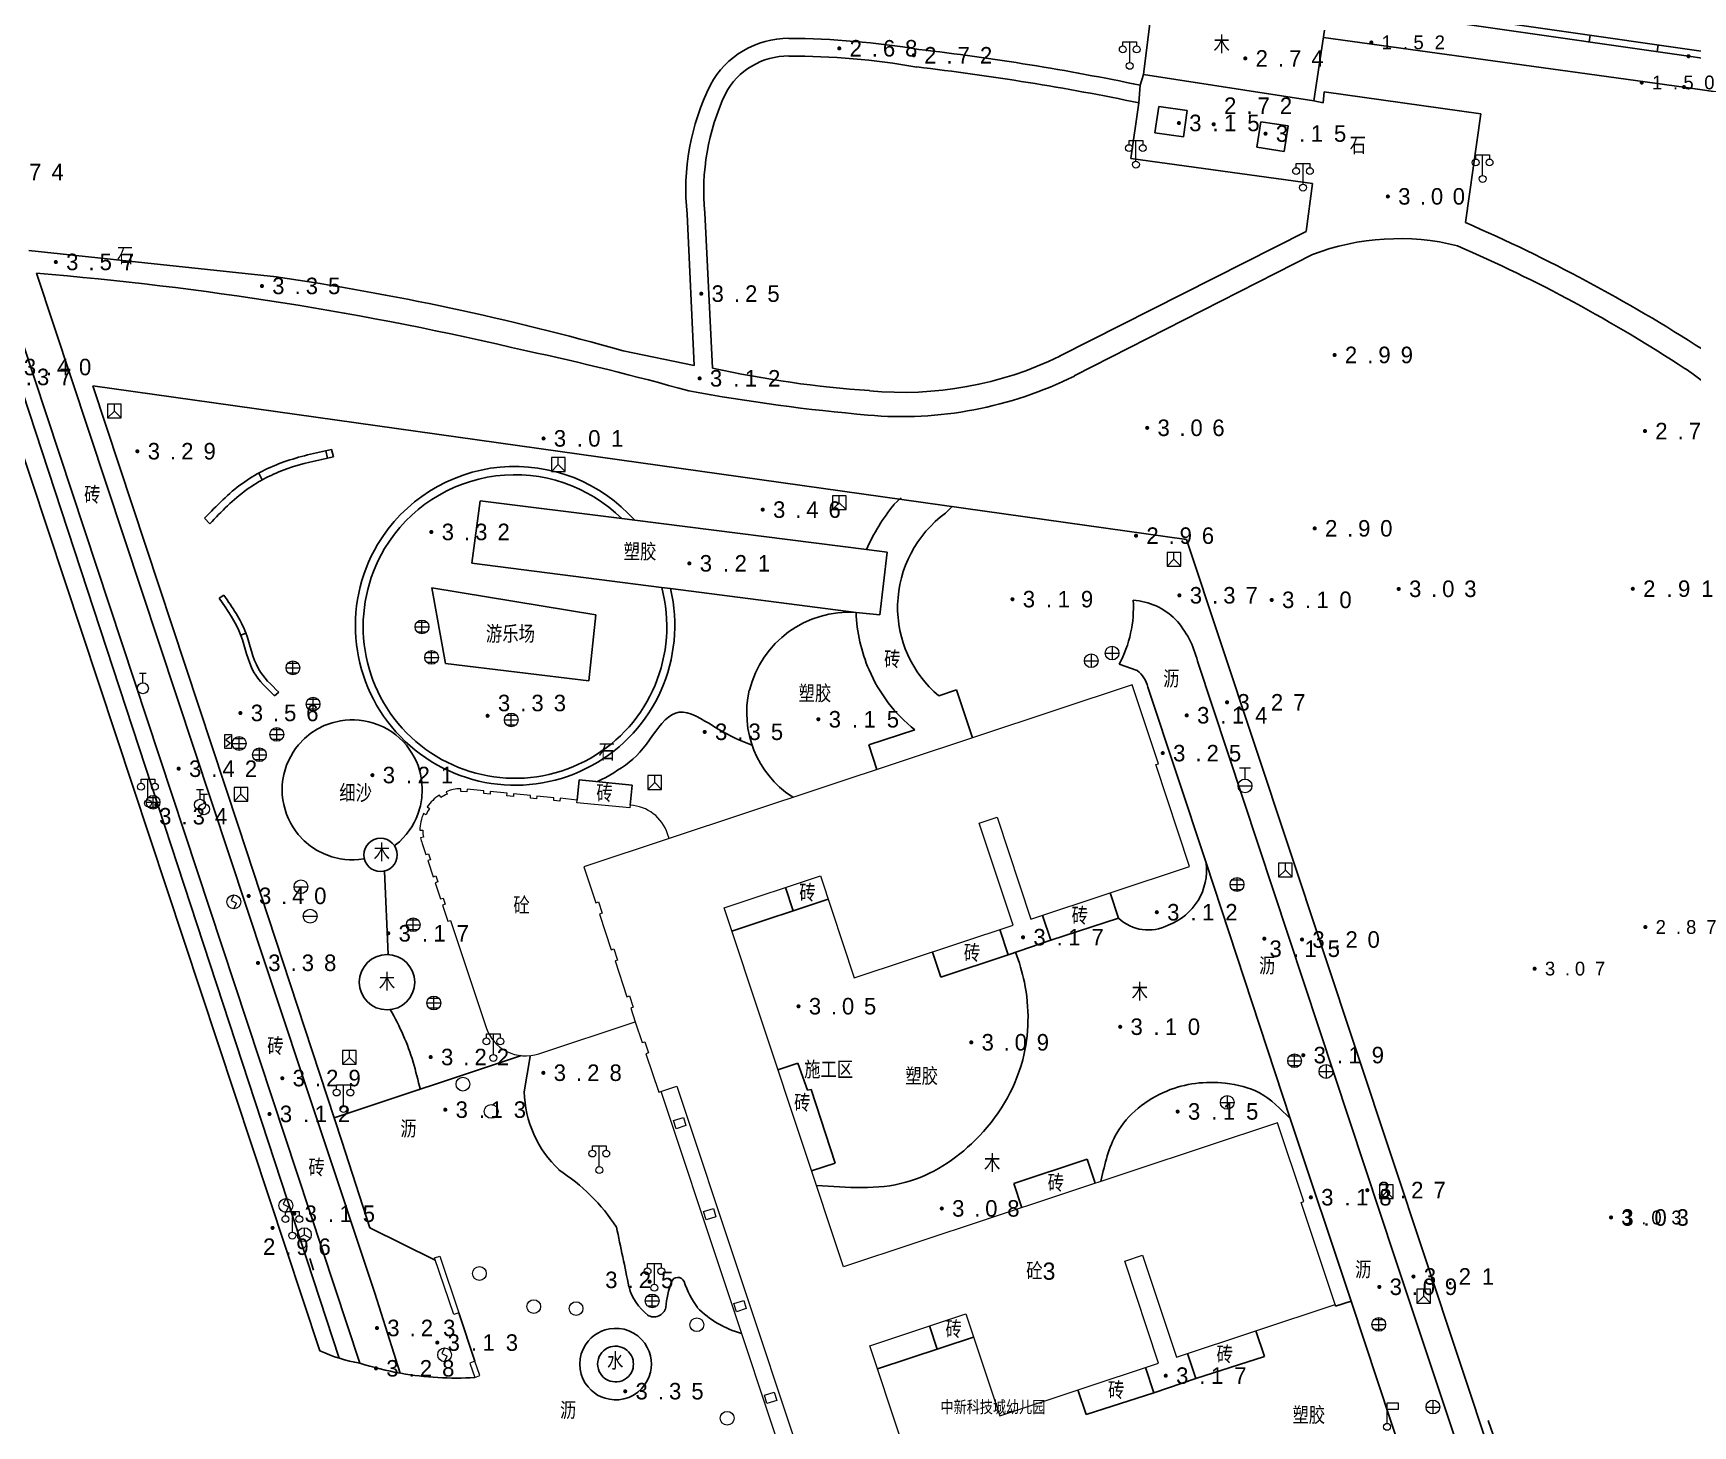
# Model space of a CAD drawing. Header units: metres. Extents: x 342272 to 345188, y 671156 to 672490.
# Drawn here: x 344809.2 to 344929.7, y 671951 to 672052.1 of the extents above; entities that cross this region are included whole.
import ezdxf
from ezdxf.enums import TextEntityAlignment as Align

# ---------------------------------------------------------------- set-up
doc = ezdxf.new("R2010")
doc.units = ezdxf.units.M
doc.header["$LTSCALE"] = 0.5
doc.header["$MEASUREMENT"] = 0
doc.layers.add('00-地形', color=251, linetype='Continuous')
doc.layers.add('00-现状标高', color=2, linetype='Continuous', lineweight=0, plot=False)
for name, color, linetype, lineweight in [('公共设施纪念物', 8, 'Continuous', 0), ('普通房屋', 8, 'Continuous', 0), ('通讯及其他管线设施', 252, 'Continuous', 0)]:
    doc.layers.add(name, color=color, linetype=linetype, lineweight=lineweight)
doc.styles.add('Style-heiti', font='heiti.shx', dxfattribs={"bigfont": 'heitibig.shx'})
doc.styles.add('Style-MCS_Chinese1', font='MCS_Chinese1.shx', dxfattribs={"bigfont": 'MCS_Chinese1big.shx'})
doc.styles.add('正等线体2.0', font='MCS_Chinese1.shx', dxfattribs={"height": 2, "bigfont": 'MCS_Chinese1big.shx'})
doc.styles.add('正等线体2.4', font='MCS_Chinese1.shx', dxfattribs={"height": 2.4, "bigfont": 'MCS_Chinese1big.shx'})
doc.styles.add('细等线体2.5', font='MCS_Chinese1.shx', dxfattribs={"height": 2.5, "bigfont": 'MCS_Chinese1big.shx'})

# ---------------------------------------------------------------- blocks, each defined once
blk = doc.blocks.new('213400_3')
at = {"layer": '00-现状标高', "linetype": 'Continuous', "lineweight": 0}
h = blk.add_hatch(color=256, dxfattribs=at)
edge = h.paths.add_edge_path()
edge.add_arc((0, 0), 0.3, 0, 360)
blk = doc.blocks.new('174601')
at = {"layer": '通讯及其他管线设施', "lineweight": 0}
for q in [(-0.87, -0.5), (0, 1), (0.87, -0.5)]:
    blk.add_line((0, 0), q, dxfattribs=at)
blk.add_circle((0, 0), 1, dxfattribs=at)
blk = doc.blocks.new('155210_1')
at = {"layer": '公共设施纪念物', "lineweight": 0}
for p, q in [((-1, 2.9), (-1, 3.5)), ((-1, 3.5), (1, 3.5)), ((0, 0.5), (0, 3.5)), ((1, 3.5), (1, 2.9))]:
    blk.add_line(p, q, dxfattribs=at)
for centre in [(-1, 2.4), (1, 2.4), (0, 0)]:
    blk.add_circle(centre, 0.5, dxfattribs=at)
blk = doc.blocks.new('174700')
at = {"layer": '通讯及其他管线设施', "linetype": 'Continuous', "lineweight": 0}
for p, q in [((0, 1), (-0.38, 0.18)), ((-0.38, 0.18), (0.38, -0.18)), ((0, -1), (0.38, -0.18))]:
    blk.add_line(p, q, dxfattribs=at)
blk.add_circle((0, 0), 1, dxfattribs=at)
blk = doc.blocks.new('175300')
at = {"layer": '通讯及其他管线设施', "lineweight": 0}
for p, q in [((-0.5, 2.2), (0.5, 2.2)), ((0, 0.8), (0, 2.2))]:
    blk.add_line(p, q, dxfattribs=at)
blk.add_circle((0, 0), 0.8, dxfattribs=at)
blk = doc.blocks.new('174201')
at = {"layer": '通讯及其他管线设施', "linetype": 'Continuous', "lineweight": 0}
for p, q in [((-1, 0), (1, 0)), ((-0.7, 0.7), (0.7, 0.7)), ((0, -1), (0, 1)), ((-0.7, -0.7), (0.7, -0.7))]:
    blk.add_line(p, q, dxfattribs=at)
blk.add_circle((0, 0), 1, dxfattribs=at)
blk = doc.blocks.new('156400')
at = {"layer": '公共设施纪念物', "lineweight": 0}
for p, q in [((0, 0.5), (0, 3.5)), ((0, 3.5), (1.6, 3.5)), ((1.6, 2.5), (0, 2.5)), ((1.6, 3.5), (1.6, 2.5))]:
    blk.add_line(p, q, dxfattribs=at)
blk.add_circle((0, 0), 0.5, dxfattribs=at)
blk = doc.blocks.new('174200')
at = {"layer": '通讯及其他管线设施', "lineweight": 0}
for p, q in [((-1, 0), (1, 0)), ((0, 1), (0, -1))]:
    blk.add_line(p, q, dxfattribs=at)
blk.add_circle((0, 0), 1, dxfattribs=at)
blk = doc.blocks.new('174602')
at = {"layer": '通讯及其他管线设施', "lineweight": 0}
for p, q in [((-1, 1), (-1, -1)), ((1, 1), (-1, 1)), ((-1, -1), (0, 0)), ((0, 0), (0, 1)), ((0, 0), (1, -1)), ((1, -1), (1, 1)), ((-1, -1), (1, -1))]:
    blk.add_line(p, q, dxfattribs=at)
blk = doc.blocks.new('175200')
at = {"layer": '通讯及其他管线设施', "lineweight": 0}
for p, q in [((-0.8, 2.6), (0.8, 2.6)), ((0, 1), (0, 2.6)), ((-1, 0), (1, 0))]:
    blk.add_line(p, q, dxfattribs=at)
blk.add_circle((0, 0), 1, dxfattribs=at)
blk = doc.blocks.new('171103_2')
at = {"layer": '通讯及其他管线设施', "linetype": 'Continuous', "lineweight": 0}
for p, q in [((-0.5, 0), (-0.5, 2)), ((-0.5, 2), (0.5, 2)), ((0.5, 0), (-0.5, 0)), ((0.35, 1.75), (-0.35, 1.25)), ((-0.35, 1.25), (0.35, 0.75)), ((0.35, 0.75), (-0.35, 0.25)), ((0.5, 2), (0.5, 0))]:
    blk.add_line(p, q, dxfattribs=at)
blk = doc.blocks.new('174100')
at = {"layer": '通讯及其他管线设施', "lineweight": 0}
blk.add_line((-1, 0), (1, 0), dxfattribs=at)
blk.add_circle((0, 0), 1, dxfattribs=at)
blk = doc.blocks.new('174900')
at = {"layer": '通讯及其他管线设施', "lineweight": 0}
blk.add_circle((0, 0), 1, dxfattribs=at)

msp = doc.modelspace()

# ---------------------------------------------------------------- linework, layer by layer
at = {"layer": '00-地形', "lineweight": -3}
for p, q in [((344831.43, 671955.94), (344794.03, 672070.07)), ((344897.58, 672055.53), (344929.45, 672050.96)), ((344897.51, 672055.04), (344929.38, 672050.46)), ((344889.82, 672049.13), (344890.46, 672054.2)), ((344902.96, 672052.35), (344902.19, 672047.23)), ((344922.25, 672051.99), (344922.17, 672051.5)), ((344902.89, 672051.82), (344929.05, 672048.22)), ((344927.19, 672051.28), (344927.12, 672050.78)), ((344929.45, 672050.96), (344961.08, 672046.46)), ((344929.38, 672050.46), (344961.01, 672045.96)), ((344889.49, 672047.07), (344889.58, 672048.37)), ((344889.58, 672048.37), (344889.82, 672049.13)), ((344902.19, 672047.23), (344889.82, 672049.13)), ((344888.91, 672043.03), (344889.49, 672047.07)), ((344902.19, 672047.23), (344902.86, 672047.08)), ((344902.86, 672047.08), (344902.93, 672047.87)), ((344902.93, 672047.87), (344914.3, 672046.29)), ((344929.05, 672048.22), (344961.35, 672043.52)), ((344890.65, 672044.9), (344890.93, 672046.82)), ((344890.93, 672046.82), (344893, 672046.52)), ((344893, 672046.52), (344892.72, 672044.6)), ((344914.3, 672046.29), (344913.19, 672038.38)), ((344892.72, 672044.6), (344890.65, 672044.9)), ((344898.06, 672043.87), (344898.35, 672045.71)), ((344898.35, 672045.71), (344900.33, 672045.4)), ((344900.33, 672045.4), (344900.03, 672043.55)), ((344900.03, 672043.55), (344898.06, 672043.87)), ((344902.1, 672041.21), (344888.91, 672043.03)), ((344901.62, 672037.74), (344902.1, 672041.21)), ((344802.35, 672040.05), (344822.62, 671978.84)), ((344805.02, 672040.05), (344832.94, 671955.58)), ((344856.69, 672039), (344857.21, 672028.02)), ((344858.53, 672027.82), (344857.98, 672039.09)), ((344883.73, 672028.68), (344901.62, 672037.74)), ((344808.92, 672036.36), (344826.88, 672034.45)), ((344902.08, 672036.06), (344884.8, 672027.25)), ((344809.47, 672034.71), (344826, 671984.81)), ((344852.05, 672029.08), (344857.21, 672028.02)), ((344892.95, 672015.37), (344813.56, 672026.53)), ((344813.56, 672026.53), (344824.13, 671994.54)), ((344830.47, 672021.82), (344830.59, 672021.29)), ((344831.03, 672021.38), (344830.89, 672021.91)), ((344825.6, 672020.19), (344825.86, 672019.71)), ((344841.68, 672018.18), (344841.07, 672013.66)), ((344851.95, 672016.89), (344841.68, 672018.18)), ((344872.22, 672018.4), (344871.71, 672017.91)), ((344875.95, 672017.8), (344875.45, 672017.3)), ((344822.05, 672016.52), (344821.67, 672016.92)), ((344851.95, 672016.89), (344852.89, 672016.77)), ((344869.71, 672014.66), (344852.89, 672016.77)), ((344871.21, 672014.47), (344869.71, 672014.66)), ((344926.02, 671915.84), (344892.95, 672015.37)), ((344841.07, 672013.66), (344854.84, 672011.89)), ((344870.69, 672009.91), (344871.21, 672014.47)), ((344823.07, 672011.33), (344822.72, 672011.13)), ((344838.17, 672011.88), (344839.15, 672006.37)), ((344850.07, 672009.92), (344838.17, 672011.88)), ((344855.49, 672011.81), (344854.84, 672011.89)), ((344855.49, 672011.81), (344855.49, 672011.81)), ((344855.49, 672011.81), (344868.96, 672010.09)), ((344849.57, 672005.12), (344850.07, 672009.92)), ((344868.96, 672010.09), (344870.69, 672009.91)), ((344824.29, 672008.43), (344824.67, 672008.57)), ((344839.15, 672006.37), (344849.57, 672005.12)), ((344888.05, 672006.32), (344889.37, 672005.87)), ((344908.09, 671963.18), (344893.73, 672006.55)), ((344827.06, 672004.3), (344826.75, 672004.03)), ((344874.96, 672004.03), (344876.24, 672004.47)), ((344876.24, 672004.47), (344877.4, 672000.98)), ((344890.14, 672004.66), (344894.37, 671991.91)), ((344855.34, 672002.49), (344855.59, 672002.66)), ((344855.59, 672002.66), (344855.85, 672002.78)), ((344855.85, 672002.78), (344856.12, 672002.84)), ((344856.12, 672002.84), (344856.41, 672002.84)), ((344856.41, 672002.84), (344856.71, 672002.79)), ((344856.71, 672002.79), (344857.02, 672002.69)), ((344857.02, 672002.69), (344857.34, 672002.55)), ((344857.34, 672002.55), (344857.66, 672002.39)), ((344829.38, 672001.31), (344828.91, 672000.92)), ((344829.85, 672001.62), (344829.38, 672001.31)), ((344830.36, 672001.87), (344829.85, 672001.62)), ((344830.92, 672002.08), (344830.36, 672001.87)), ((344831.54, 672002.22), (344830.92, 672002.08)), ((344831.87, 672002.27), (344831.54, 672002.22)), ((344832.2, 672002.29), (344831.87, 672002.27)), ((344832.54, 672002.29), (344832.2, 672002.29)), ((344832.89, 672002.27), (344832.54, 672002.29)), ((344833.24, 672002.22), (344832.89, 672002.27)), ((344833.59, 672002.15), (344833.24, 672002.22)), ((344833.94, 672002.05), (344833.59, 672002.15)), ((344834.28, 672001.93), (344833.94, 672002.05)), ((344834.62, 672001.78), (344834.28, 672001.93)), ((344834.94, 672001.61), (344834.62, 672001.78)), ((344835.25, 672001.41), (344834.94, 672001.61)), ((344835.54, 672001.2), (344835.25, 672001.41)), ((344854.19, 672001.15), (344854.42, 672001.46)), ((344854.42, 672001.46), (344854.64, 672001.75)), ((344854.64, 672001.75), (344854.87, 672002.03)), ((344854.87, 672002.03), (344855.1, 672002.28)), ((344855.1, 672002.28), (344855.34, 672002.49)), ((344857.66, 672002.39), (344857.99, 672002.2)), ((344857.99, 672002.2), (344858.31, 672002.01)), ((344858.31, 672002.01), (344858.64, 672001.81)), ((344858.64, 672001.81), (344858.96, 672001.61)), ((344858.96, 672001.61), (344859.27, 672001.43)), ((344859.27, 672001.43), (344859.58, 672001.26)), ((344869.88, 672000.46), (344873.22, 672001.57)), ((344828.28, 672000.2), (344828.09, 671999.93)), ((344828.48, 672000.46), (344828.28, 672000.2)), ((344828.91, 672000.92), (344828.48, 672000.46)), ((344835.82, 672000.96), (344835.54, 672001.2)), ((344836.08, 672000.71), (344835.82, 672000.96)), ((344836.32, 672000.44), (344836.08, 672000.71)), ((344836.53, 672000.16), (344836.32, 672000.44)), ((344836.72, 671999.87), (344836.53, 672000.16)), ((344853.26, 671999.94), (344853.5, 672000.23)), ((344853.5, 672000.23), (344853.74, 672000.53)), ((344853.74, 672000.53), (344853.97, 672000.84)), ((344853.97, 672000.84), (344854.19, 672001.15)), ((344859.58, 672001.26), (344859.89, 672001.1)), ((344859.89, 672001.1), (344860.19, 672000.95)), ((344860.19, 672000.95), (344860.49, 672000.81)), ((344860.49, 672000.81), (344860.8, 672000.68)), ((344860.8, 672000.68), (344861.11, 672000.56)), ((344861.11, 672000.56), (344861.42, 672000.44)), ((344869.88, 672000.46), (344870.47, 671998.68)), ((344827.62, 671999), (344827.51, 671998.66)), ((344827.76, 671999.32), (344827.62, 671999)), ((344827.92, 671999.63), (344827.76, 671999.32)), ((344828.09, 671999.93), (344827.92, 671999.63)), ((344836.89, 671999.57), (344836.72, 671999.87)), ((344837.04, 671999.27), (344836.89, 671999.57)), ((344837.16, 671998.97), (344837.04, 671999.27)), ((344837.34, 671998.36), (344837.16, 671998.97)), ((344851.93, 671998.81), (344852.21, 671999)), ((344852.21, 671999), (344852.48, 671999.22)), ((344852.48, 671999.22), (344852.75, 671999.44)), ((344852.75, 671999.44), (344853.01, 671999.68)), ((344853.01, 671999.68), (344853.26, 671999.94)), ((344827.35, 671997.95), (344827.31, 671997.58)), ((344827.42, 671998.31), (344827.35, 671997.95)), ((344827.51, 671998.66), (344827.42, 671998.31)), ((344837.44, 671997.77), (344837.34, 671998.36)), ((344837.47, 671997.2), (344837.44, 671997.77)), ((344848.86, 671997.93), (344848.72, 671996.46)), ((344848.86, 671997.93), (344852.7, 671997.55)), ((344850.2, 671997.8), (344850.49, 671997.95)), ((344850.49, 671997.95), (344850.79, 671998.11)), ((344850.79, 671998.11), (344851.08, 671998.28)), ((344851.08, 671998.28), (344851.37, 671998.45)), ((344851.37, 671998.45), (344851.65, 671998.62)), ((344851.65, 671998.62), (344851.93, 671998.81)), ((344827.31, 671997.58), (344827.3, 671997.22)), ((344827.3, 671997.22), (344827.31, 671996.85)), ((344827.31, 671996.85), (344827.35, 671996.49)), ((344827.35, 671996.49), (344827.42, 671996.13)), ((344837.34, 671996.04), (344837.44, 671996.63)), ((344837.44, 671996.63), (344837.47, 671997.2)), ((344852.7, 671997.55), (344852.56, 671996.08)), ((344864.4, 671996.66), (344864.31, 671996.72)), ((344827.42, 671996.13), (344827.51, 671995.78)), ((344827.51, 671995.78), (344827.62, 671995.44)), ((344827.62, 671995.44), (344827.75, 671995.11)), ((344837.03, 671995.13), (344837.15, 671995.43)), ((344837.15, 671995.43), (344837.34, 671996.04)), ((344824.13, 671994.54), (344831.62, 671971.71)), ((344827.75, 671995.11), (344827.91, 671994.8)), ((344827.91, 671994.8), (344828.08, 671994.51)), ((344828.08, 671994.51), (344828.27, 671994.23)), ((344828.27, 671994.23), (344828.47, 671993.97)), ((344836.3, 671993.96), (344836.52, 671994.24)), ((344836.52, 671994.24), (344836.71, 671994.53)), ((344836.71, 671994.53), (344836.88, 671994.83)), ((344836.88, 671994.83), (344837.03, 671995.13)), ((344828.47, 671993.97), (344828.9, 671993.51)), ((344828.9, 671993.51), (344829.36, 671993.12)), ((344829.36, 671993.12), (344829.84, 671992.81)), ((344835.45, 671993.15), (344835.53, 671993.21)), ((344835.53, 671993.21), (344835.81, 671993.44)), ((344835.81, 671993.44), (344836.07, 671993.7)), ((344836.07, 671993.7), (344836.3, 671993.96)), ((344829.84, 671992.81), (344830.34, 671992.55)), ((344830.34, 671992.55), (344830.91, 671992.34)), ((344830.91, 671992.34), (344831.52, 671992.2)), ((344831.52, 671992.2), (344831.85, 671992.15)), ((344831.85, 671992.15), (344832.18, 671992.13)), ((344832.18, 671992.13), (344832.52, 671992.12)), ((344832.52, 671992.12), (344832.87, 671992.14)), ((344832.87, 671992.14), (344833.22, 671992.19)), ((344833.22, 671992.19), (344833.27, 671992.2)), ((344894.37, 671991.91), (344900.47, 671973.34)), ((344834.72, 671991.3), (344834.99, 671985.24)), ((344859.95, 671986.94), (344866.94, 671989.26)), ((344863.83, 671990.11), (344864.39, 671988.42)), ((344887.4, 671989.72), (344888.01, 671987.88)), ((344883.09, 671986.28), (344882.49, 671988.09)), ((344879.39, 671987.06), (344880, 671985.23)), ((344883.09, 671986.28), (344888.01, 671987.88)), ((344883.09, 671986.28), (344880, 671985.23)), ((344826, 671984.81), (344834.02, 671960.66)), ((344875.11, 671983.6), (344874.5, 671985.43)), ((344880, 671985.23), (344875.11, 671983.6)), ((344835.28, 671981.02), (344835.15, 671981.25)), ((344835.4, 671980.79), (344835.28, 671981.02)), ((344835.52, 671980.56), (344835.4, 671980.79)), ((344835.64, 671980.33), (344835.52, 671980.56)), ((344835.76, 671980.1), (344835.64, 671980.33)), ((344835.87, 671979.86), (344835.76, 671980.1)), ((344835.98, 671979.63), (344835.87, 671979.86)), ((344836.09, 671979.39), (344835.98, 671979.63)), ((344822.62, 671978.84), (344830.04, 671956.48)), ((344836.19, 671979.15), (344836.09, 671979.39)), ((344836.29, 671978.91), (344836.19, 671979.15)), ((344836.39, 671978.67), (344836.29, 671978.91)), ((344836.48, 671978.43), (344836.39, 671978.67)), ((344836.57, 671978.18), (344836.48, 671978.43)), ((344844.67, 671977.91), (344831.07, 671973.39)), ((344836.65, 671977.94), (344836.57, 671978.18)), ((344836.73, 671977.69), (344836.65, 671977.94)), ((344836.81, 671977.44), (344836.73, 671977.69)), ((344836.88, 671977.19), (344836.81, 671977.44)), ((344844.86, 671975.28), (344845.3, 671977.85)), ((344845.3, 671977.85), (344845.31, 671977.91)), ((344863.29, 671976.88), (344864.72, 671977.36)), ((344865.43, 671975.39), (344864.72, 671977.36)), ((344836.95, 671976.94), (344836.88, 671977.19)), ((344837.01, 671976.69), (344836.95, 671976.94)), ((344837.08, 671976.44), (344837.01, 671976.69)), ((344837.14, 671976.19), (344837.08, 671976.44)), ((344837.2, 671975.93), (344837.14, 671976.19)), ((344837.26, 671975.68), (344837.2, 671975.93)), ((344837.33, 671975.43), (344837.26, 671975.68)), ((344865.71, 671975.44), (344865.43, 671975.39)), ((344867.43, 671970.11), (344865.71, 671975.44)), ((344900.47, 671973.34), (344904.89, 671960.09)), ((344831.62, 671971.71), (344833.67, 671965.4)), ((344865.73, 671969.55), (344867.43, 671970.11)), ((344885.73, 671970.38), (344880.41, 671968.62)), ((344886.31, 671968.64), (344885.73, 671970.38)), ((344886.75, 671968.89), (344886.72, 671968.78)), ((344866.1, 671968.49), (344866.08, 671968.51)), ((344880.99, 671966.87), (344880.41, 671968.62)), ((344833.67, 671965.4), (344838.41, 671963.07)), ((344829.58, 671962.33), (344829.3, 671963.17)), ((344917.06, 671936.33), (344908.09, 671963.18)), ((344834.02, 671960.66), (344835.86, 671954.86)), ((344840.13, 671959.24), (344841.29, 671955.72)), ((344903.73, 671959.84), (344903.76, 671959.72)), ((344904.89, 671960.09), (344903.76, 671959.72)), ((344911.81, 671939.25), (344904.89, 671960.09)), ((344850.75, 671958.01), (344850.47, 671957.9)), ((344851.07, 671958.08), (344850.75, 671958.01)), ((344851.41, 671958.11), (344851.07, 671958.08)), ((344851.76, 671958.1), (344851.41, 671958.11)), ((344852.12, 671958.04), (344851.76, 671958.1)), ((344852.47, 671957.93), (344852.12, 671958.04)), ((344852.8, 671957.77), (344852.47, 671957.93)), ((344874.3, 671958.29), (344874.85, 671956.61)), ((344897.98, 671957.93), (344898.6, 671956.07)), ((344849.31, 671956.91), (344849.14, 671956.6)), ((344849.51, 671957.18), (344849.31, 671956.91)), ((344849.73, 671957.42), (344849.51, 671957.18)), ((344849.96, 671957.61), (344849.73, 671957.42)), ((344850.21, 671957.77), (344849.96, 671957.61)), ((344850.47, 671957.9), (344850.21, 671957.77)), ((344851.13, 671956.76), (344850.98, 671956.71)), ((344851.28, 671956.8), (344851.13, 671956.76)), ((344851.45, 671956.81), (344851.28, 671956.8)), ((344851.63, 671956.81), (344851.45, 671956.81)), ((344851.81, 671956.78), (344851.63, 671956.81)), ((344851.98, 671956.72), (344851.81, 671956.78)), ((344852.15, 671956.64), (344851.98, 671956.72)), ((344853.11, 671957.56), (344852.8, 671957.77)), ((344853.39, 671957.31), (344853.11, 671957.56)), ((344853.62, 671957.03), (344853.39, 671957.31)), ((344853.8, 671956.73), (344853.62, 671957.03)), ((344853.94, 671956.42), (344853.8, 671956.73)), ((344870.51, 671955.16), (344877.49, 671957.48)), ((344848.93, 671955.9), (344848.9, 671955.52)), ((344848.9, 671955.52), (344848.93, 671955.15)), ((344849.01, 671956.26), (344848.93, 671955.9)), ((344849.14, 671956.6), (344849.01, 671956.26)), ((344850.22, 671955.71), (344850.2, 671955.52)), ((344850.2, 671955.52), (344850.22, 671955.33)), ((344850.26, 671955.89), (344850.22, 671955.71)), ((344850.32, 671956.06), (344850.26, 671955.89)), ((344850.41, 671956.21), (344850.32, 671956.06)), ((344850.51, 671956.35), (344850.41, 671956.21)), ((344850.62, 671956.47), (344850.51, 671956.35)), ((344850.74, 671956.57), (344850.62, 671956.47)), ((344850.85, 671956.64), (344850.74, 671956.57)), ((344850.98, 671956.71), (344850.85, 671956.64)), ((344852.31, 671956.53), (344852.15, 671956.64)), ((344852.44, 671956.41), (344852.31, 671956.53)), ((344852.56, 671956.27), (344852.44, 671956.41)), ((344852.65, 671956.12), (344852.56, 671956.27)), ((344852.72, 671955.96), (344852.65, 671956.12)), ((344852.77, 671955.81), (344852.72, 671955.96)), ((344852.79, 671955.66), (344852.77, 671955.81)), ((344852.8, 671955.52), (344852.79, 671955.66)), ((344852.79, 671955.37), (344852.8, 671955.52)), ((344854.03, 671956.11), (344853.94, 671956.42)), ((344854.08, 671955.8), (344854.03, 671956.11)), ((344854.1, 671955.51), (344854.08, 671955.8)), ((344854.08, 671955.22), (344854.1, 671955.51)), ((344893.01, 671956.28), (344893.61, 671954.46)), ((344898.6, 671956.07), (344893.61, 671954.46)), ((344848.93, 671955.15), (344849.01, 671954.79)), ((344849.01, 671954.79), (344849.13, 671954.45)), ((344849.13, 671954.45), (344849.3, 671954.14)), ((344850.22, 671955.33), (344850.26, 671955.15)), ((344850.26, 671955.15), (344850.32, 671954.98)), ((344850.32, 671954.98), (344850.4, 671954.83)), ((344850.4, 671954.83), (344850.5, 671954.69)), ((344850.5, 671954.69), (344850.61, 671954.57)), ((344850.61, 671954.57), (344850.73, 671954.47)), ((344850.73, 671954.47), (344850.85, 671954.39)), ((344850.85, 671954.39), (344850.98, 671954.33)), ((344850.98, 671954.33), (344851.12, 671954.28)), ((344851.8, 671954.26), (344851.98, 671954.31)), ((344851.98, 671954.31), (344852.15, 671954.39)), ((344852.15, 671954.39), (344852.3, 671954.5)), ((344852.3, 671954.5), (344852.44, 671954.62)), ((344852.44, 671954.62), (344852.56, 671954.76)), ((344852.56, 671954.76), (344852.65, 671954.91)), ((344852.65, 671954.91), (344852.72, 671955.07)), ((344852.72, 671955.07), (344852.77, 671955.22)), ((344852.77, 671955.22), (344852.79, 671955.37)), ((344853.8, 671954.3), (344853.94, 671954.61)), ((344853.94, 671954.61), (344854.03, 671954.92)), ((344854.03, 671954.92), (344854.08, 671955.22)), ((344889.96, 671955.27), (344890.57, 671953.44)), ((344893.61, 671954.46), (344890.57, 671953.44)), ((344849.3, 671954.14), (344849.5, 671953.86)), ((344849.5, 671953.86), (344849.72, 671953.63)), ((344849.72, 671953.63), (344849.96, 671953.43)), ((344849.96, 671953.43), (344850.2, 671953.27)), ((344850.2, 671953.27), (344850.46, 671953.14)), ((344850.46, 671953.14), (344850.75, 671953.03)), ((344851.12, 671954.28), (344851.28, 671954.24)), ((344851.28, 671954.24), (344851.45, 671954.22)), ((344851.45, 671954.22), (344851.62, 671954.23)), ((344851.62, 671954.23), (344851.8, 671954.26)), ((344852.11, 671952.99), (344852.46, 671953.1)), ((344852.46, 671953.1), (344852.8, 671953.27)), ((344852.8, 671953.27), (344853.11, 671953.47)), ((344853.11, 671953.47), (344853.38, 671953.72)), ((344853.38, 671953.72), (344853.61, 671954)), ((344853.61, 671954), (344853.8, 671954.3)), ((344885.06, 671953.64), (344885.66, 671951.85)), ((344890.57, 671953.44), (344885.66, 671951.85)), ((344850.75, 671953.03), (344851.06, 671952.96)), ((344851.06, 671952.96), (344851.4, 671952.92)), ((344851.4, 671952.92), (344851.75, 671952.93)), ((344851.75, 671952.93), (344852.11, 671952.99)), ((344927.59, 671914.78), (344914.85, 671951.42))]:
    msp.add_line(p, q, dxfattribs=at)
for centre, radius in [((344834.44, 671992.48), 1.21), ((344834.91, 671983.24), 2.01)]:
    msp.add_circle(centre, radius, dxfattribs=at)
for centre, radius, start, end in [((344864.08, 672045.28), 6.49, 89.9586, 151.4297), ((344863.61, 671990.21), 61.55, 80.7298, 89.5557), ((344852.65, 671870.91), 181.25, 78.2456, 83.3872), ((344864.04, 672045.32), 5.16, 89.5128, 152.1561), ((344864.25, 671998.21), 52.26, 79.9618, 90.1882), ((344851.49, 671863.03), 187.93, 78.3343, 83.3178), ((344873.79, 672040.75), 17.19, 153.6623, 185.8519), ((344874.64, 672040.65), 16.74, 154.9866, 185.3572), ((344865.77, 671929.09), 119.14, 57.1546, 66.5433), ((344908.37, 672019.54), 17.68, 76.0963, 110.8336), ((344870.28, 671938.52), 106.91, 56.6018, 66.6714), ((344897.68, 672023.33), 13.47, 70.9284, 71.0456), ((344789.61, 671794.45), 241.08, 76.7064, 85.2771), ((344798, 671837.31), 199.24, 74.2615, 81.6679), ((344802.26, 671830.52), 203.11, 74.4193, 77.8397), ((344875.11, 672102.74), 76.73, 257.5223, 266.1326), ((344872.4, 672051.94), 25.88, 264.5375, 295.9811), ((344872.26, 672052.52), 28.22, 265.0441, 296.3942), ((344912.9, 672003.69), 29.05, 37.2273, 56.025), ((344881.49, 672159.99), 136.08, 259.5531, 265.081), ((344844.2, 672009.06), 11.62, 41.5858, 149.1397), ((344844.2, 672009.06), 11.02, 45.2831, 149.1397), ((344883.2, 672008.58), 14.8, 140.8973, 155.7394), ((344880.52, 672010.41), 8.55, 126.335, 178.3038), ((344844.21, 672009.13), 11.59, 149.4269, 13.4005), ((344844.2, 672009.06), 11.02, 149.1397, 14.8893), ((344880.48, 672010.42), 8.61, 331.5681, 3.6737), ((344888.75, 672006.17), 4.81, 45.1149, 86.1976), ((344868.45, 672002.65), 7.45, 86.0381, 166.1949), ((344880.54, 672010.51), 11.59, 182.0928, 203.4127), ((344880.36, 672010.45), 8.39, 178.5962, 229.9188), ((344886.98, 672004.93), 6.95, 13.4714, 41.9836), ((344880.11, 672010.27), 11.1, 203.1434, 231.6151), ((344888.15, 672004.24), 2.03, 12.1546, 53.3972), ((344868.3, 672002.8), 7.28, 167.0219, 236.6756), ((344890.15, 671991.38), 4.25, 290.108, 7.1527), ((344890.16, 671990.17), 3.14, 226.842, 297.4885), ((344852.96, 671975.49), 8.09, 181.4592, 226.5584), ((344839.79, 671957.8), 14.04, 33.0356, 57.2524), ((344462.16, 671881.56), 398.34, 11.5216, 12.159), ((344856.02, 671961.32), 0.491, 23.6342, 160.0521), ((344856.11, 671962.06), 3.75, 194.5163, 232.6566), ((344862.84, 671958.9), 7.73, 160.4673, 174.5884), ((344863.19, 671963.73), 7.07, 198.2547, 215.628), ((344854.29, 671959.82), 0.879, 238.3289, 347.4301), ((344862.55, 671964.7), 7.21, 224.818, 254.7025), ((344834.7, 671966.3), 10.86, 244.6235, 260.6664), ((344839.91, 671977.66), 23.16, 252.4641, 260.0703), ((344839.87, 671977.26), 22.76, 260.0022, 273.5894)]:
    msp.add_arc(centre, radius, start, end, dxfattribs=at)
for points in [[(344821.67, 672016.92), (344824.41, 672019.45), (344827.43, 672021.01), (344830.89, 672021.91)], [(344822.05, 672016.52), (344824.73, 672019), (344827.63, 672020.5), (344831.03, 672021.38)], [(344826.75, 672004.03), (344825.23, 672005.78), (344824.3, 672008.42), (344822.72, 672011.13)], [(344827.06, 672004.3), (344825.58, 672005.99), (344824.66, 672008.59), (344823.07, 672011.33)], [(344886.75, 671968.89), (344887.88, 671972.27), (344891.51, 671975.34), (344895.76, 671975.91), (344898.24, 671975.2), (344900.47, 671973.34)]]:
    msp.add_spline(points, degree=3, dxfattribs=at)
msp.add_open_spline([(344880.52, 671985.41), (344880.8, 671984.71), (344881.57, 671982.18), (344881.5, 671977.08), (344878.18, 671971.65), (344872.53, 671967.99), (344868.31, 671968.32), (344866.1, 671968.49)], degree=3, knots=[0, 0, 0, 0, 0.083774, 0.292242, 0.54277, 0.76084, 1, 1, 1, 1], dxfattribs=at)
at = {"layer": '普通房屋', "lineweight": 0, "flags": 128}
msp.add_lwpolyline([(344878.73, 671930.4), (344869.95, 671956.84), (344876.93, 671959.16), (344879.39, 671951.76), (344890.91, 671955.59), (344888.46, 671962.99), (344889.75, 671963.42), (344892.21, 671956.02), (344903.73, 671959.84), (344901.27, 671967.24), (344901.46, 671967.31), (344899.55, 671973.04), (344868.05, 671962.57), (344859.39, 671988.63), (344866.37, 671990.95), (344868.83, 671983.55), (344880.35, 671987.38), (344877.9, 671994.78), (344879.19, 671995.21), (344881.65, 671987.81), (344893.17, 671991.63), (344890.71, 671999.04), (344890.9, 671999.1), (344888.99, 672004.83), (344855.4, 671993.67), (344855.28, 671994.02, 0.310243), (344852.56, 671996.08), (344852.54, 671995.89), (344848.7, 671996.27), (344848.72, 671996.46), (344847.48, 671996.59), (344847.46, 671996.39), (344847.01, 671996.43), (344847.03, 671996.63), (344845.79, 671996.75), (344845.77, 671996.55), (344845.32, 671996.6), (344845.33, 671996.8), (344844.1, 671996.92), (344844.08, 671996.72), (344843.62, 671996.77), (344843.64, 671996.97), (344842.41, 671997.09), (344842.39, 671996.89), (344841.93, 671996.93), (344841.95, 671997.13), (344840.72, 671997.26), (344840.7, 671997.06), (344840.27, 671997.09), (344840.26, 671997.28, 0.101915), (344839.2, 671997.06), (344839.2, 671997.06), (344839.27, 671996.88, 0.044635), (344838.82, 671996.65), (344838.72, 671996.82, 0.103656), (344837.83, 671995.96), (344837.99, 671995.84, 0.044635), (344837.75, 671995.4), (344837.56, 671995.48, 0.103656), (344837.3, 671994.27), (344837.5, 671994.27, 0.044635), (344837.55, 671993.77), (344837.35, 671993.73, 0.03631), (344837.46, 671993.31), (344837.73, 671992.5), (344837.92, 671992.57), (344838.06, 671992.13), (344837.87, 671992.07), (344838.26, 671990.89), (344838.45, 671990.95), (344838.6, 671990.52), (344838.41, 671990.45), (344838.8, 671989.28), (344838.99, 671989.34), (344839.13, 671988.9), (344838.94, 671988.84), (344839.33, 671987.66), (344839.52, 671987.73), (344842.1, 671979.96, 0.414214), (344845.92, 671978.05), (344852.92, 671980.37)], format="xyb", dxfattribs=at)
for points in [[(344855.4, 671993.67), (344849.19, 671991.61), (344850.06, 671989.01), (344850.25, 671989.07), (344850.52, 671988.26), (344850.33, 671988.19), (344851.19, 671985.59), (344851.38, 671985.66), (344851.65, 671984.84), (344851.46, 671984.78), (344852.32, 671982.18), (344852.51, 671982.24), (344852.79, 671981.42), (344852.6, 671981.36), (344852.92, 671980.37)], [(344852.92, 671980.37), (344853.43, 671978.86), (344853.62, 671978.92), (344853.89, 671978.1), (344853.7, 671978.04), (344854.63, 671975.25), (344855.95, 671975.69), (344864.99, 671948.49)], [(344863.85, 671948.11), (344854.82, 671975.31)], [(344855.71, 671973.2), (344856.42, 671973.42), (344856.61, 671972.83), (344855.9, 671972.6), (344855.71, 671973.2)], [(344857.89, 671966.59), (344858.6, 671966.81), (344858.78, 671966.21), (344858.07, 671965.99), (344857.89, 671966.59)], [(344838.74, 671963.36), (344840.13, 671959.24), (344839.75, 671959.11), (344838.36, 671963.23), (344838.74, 671963.36)], [(344860.09, 671959.92), (344860.8, 671960.14), (344860.99, 671959.54), (344860.28, 671959.32), (344860.09, 671959.92)], [(344841.29, 671954.55), (344841.66, 671954.69), (344841.29, 671955.72), (344840.93, 671955.58), (344841.29, 671954.55)], [(344862.3, 671953.26), (344863.01, 671953.48), (344863.2, 671952.88), (344862.49, 671952.66), (344862.3, 671953.26)]]:
    msp.add_lwpolyline(points, dxfattribs=at)

# ---------------------------------------------------------------- block references
at = {"layer": '00-现状标高', "lineweight": 0, "xscale": 0.5, "yscale": 0.5, "zscale": 0.5}
for p in [(344867.74, 672051.03), (344906.36, 672051.46), (344873.15, 672050.53), (344897.21, 672050.3), (344929.38, 672050.46), (344925.99, 672048.55), (344929.05, 672048.22), (344892.39, 672045.61), (344894.92, 672045.52), (344898.68, 672044.84), (344907.56, 672040.28), (344810.87, 672035.52), (344825.83, 672033.78), (344857.72, 672033.22), (344903.69, 672028.77), (344857.6, 672027.07), (344890.09, 672023.48), (344926.22, 672023.25), (344816.79, 672021.78), (344846.27, 672022.71), (344862.18, 672017.55), (344838.13, 672015.92), (344889.28, 672015.65), (344902.25, 672016.18), (344856.86, 672013.64), (344880.31, 672011.04), (344892.43, 672011.32), (344899.13, 672010.99), (344908.35, 672011.79), (344925.34, 672011.8), (344895.89, 672003.56), (344824.27, 672002.78), (344842.21, 672002.58), (344892.96, 672002.61), (344857.97, 672001.41), (344866.22, 672002.33), (344819.79, 671998.74), (344891.22, 671999.87), (344833.85, 671998.27), (344818.16, 671996.12), (344824.87, 671989.5), (344890.79, 671988.32), (344835, 671986.79), (344926.25, 671987.24), (344881.08, 671986.5), (344898.59, 671986.4), (344901.33, 671986.34), (344825.54, 671984.64), (344918.21, 671984.22), (344864.78, 671981.49), (344888.13, 671980), (344877.32, 671978.87), (344838.08, 671977.8), (344901.42, 671977.94), (344827.31, 671976.27), (344846.26, 671976.66), (344826.38, 671973.67), (344839.14, 671973.98), (344892.3, 671973.85), (344901.97, 671967.62), (344906.07, 671968.14), (344828.18, 671966.43), (344875.18, 671966.81), (344826.6, 671965.4), (344923.76, 671966.16), (344853.97, 671961.5), (344909.42, 671961.87), (344906.94, 671961.12), (344834.18, 671958.13), (344838.56, 671957.08), (344834.11, 671955.21), (344891.44, 671954.67), (344852.2, 671953.54)]:
    msp.add_blockref('213400_3', p, dxfattribs=at)
at = {"layer": '公共设施纪念物', "lineweight": 0, "xscale": 0.5, "yscale": 0.5, "zscale": 0.5}
for name, p in [('155210_1', (344888.82, 672049.76)), ('155210_1', (344889.27, 672042.59)), ('155210_1', (344901.4, 672040.92)), ('155210_1', (344914.44, 672041.55)), ('155210_1', (344817.56, 671996.23)), ('155210_1', (344842.63, 671977.74)), ('155210_1', (344831.75, 671974.03)), ('155210_1', (344850.32, 671969.6)), ('155210_1', (344828.04, 671964.84)), ('155210_1', (344854.32, 671961.06)), ('156400', (344907.5, 671950.96))]:
    msp.add_blockref(name, p, dxfattribs=at)
at = {"layer": '通讯及其他管线设施', "lineweight": 0, "xscale": 0.5, "yscale": 0.5, "zscale": 0.5}
for name, p in [('174602', (344815.12, 672024.7)), ('174602', (344847.34, 672020.82)), ('174602', (344867.74, 672018.05)), ('174602', (344892.03, 672013.94)), ('174201', (344837.45, 672009.03)), ('174201', (344838.15, 672006.82)), ('174200', (344887.54, 672007.13)), ('174201', (344828.08, 672006.06)), ('174200', (344886.03, 672006.58)), ('175300', (344817.19, 672004.58)), ('174201', (344829.54, 672003.43)), ('174201', (344843.93, 672002.28)), ('174201', (344826.91, 672001.23)), ('171103_2', (344823.38, 672000.21)), ('174201', (344824.18, 672000.57)), ('174201', (344825.65, 671999.75)), ('174602', (344854.34, 671997.74)), ('175200', (344897.19, 671997.49)), ('174201', (344817.93, 671996.3)), ('175300', (344821.34, 671996.12)), ('175300', (344821.63, 671995.8)), ('174602', (344824.31, 671996.88)), ('174602', (344900.12, 671991.38)), ('174100', (344828.66, 671990.17)), ('174201', (344896.61, 671990.33)), ('174700', (344823.79, 671989.07)), ('174100', (344829.33, 671988.03)), ('174201', (344836.82, 671987.41)), ('174201', (344838.31, 671981.73)), ('174602', (344832.18, 671977.78)), ('174201', (344900.79, 671977.54)), ('174200', (344903.07, 671976.76)), ('174900', (344840.42, 671975.84)), ('174200', (344895.9, 671974.51)), ('174900', (344842.47, 671973.86)), ('174602', (344907.45, 671968.03)), ('174700', (344827.57, 671967.03)), ('174601', (344828.91, 671964.91)), ('174900', (344841.62, 671962.09)), ('174201', (344854.16, 671960.1)), ('174602', (344910.16, 671960.45)), ('174900', (344845.56, 671959.69)), ('174900', (344848.63, 671959.54)), ('174900', (344857.4, 671958.37)), ('174201', (344906.9, 671958.4)), ('174700', (344839.09, 671956.19)), ('174900', (344859.6, 671951.58)), ('174200', (344910.83, 671952.4))]:
    msp.add_blockref(name, p, dxfattribs=at)

# ---------------------------------------------------------------- texts
at = {"layer": '00-地形', "lineweight": -3}
for s, height, style, p in [('木', 1.25, '细等线体2.5', (344894.9, 672050.68)), ('石', 1.25, 'Style-MCS_Chinese1', (344904.79, 672043.35)), ('石', 1.25, 'Style-MCS_Chinese1', (344815.3, 672035.35)), ('砖', 1.25, '细等线体2.5', (344826.22, 671977.95)), ('施工区', 1.25, '正等线体2.4', (344865.19, 671976.25)), ('水', 1.25, '细等线体2.5', (344850.88, 671955.1)), ('中新科技城幼儿园', 1, 'Style-heiti', (344875.09, 671951.87))]:
    msp.add_text(s, height=height, dxfattribs=dict(at, style=style)).set_placement(p)
at = {"layer": '00-地形', "lineweight": -3, "style": '细等线体2.5'}
for s, p in [('砖', (344813.52, 672018.6)), ('塑胶', (344853.28, 672014.47)), ('游乐场', (344843.87, 672008.5)), ('砖', (344871.59, 672006.65)), ('塑胶', (344865.97, 672004.18)), ('沥', (344891.84, 672005.24)), ('石', (344850.86, 671999.95)), ('细沙', (344832.63, 671996.95)), ('砖', (344850.7, 671996.93)), ('木', (344834.53, 671992.63)), ('砖', (344865.43, 671989.71)), ('砖', (344885.2, 671988.04)), ('砖', (344877.38, 671985.34)), ('沥', (344898.8, 671984.41)), ('木', (344834.91, 671983.24)), ('木', (344889.55, 671982.52)), ('塑胶', (344873.72, 671976.4)), ('砖', (344865.05, 671974.46)), ('沥', (344836.47, 671972.57)), ('砖', (344829.8, 671969.76)), ('木', (344878.84, 671970.09)), ('砖', (344883.46, 671968.65)), ('沥', (344905.77, 671962.35)), ('砖', (344876.04, 671958.02)), ('砖', (344895.72, 671956.19)), ('砖', (344887.84, 671953.6)), ('沥', (344848.06, 671952.14)), ('塑胶', (344901.82, 671951.79))]:
    msp.add_text(s, height=1.25, dxfattribs=at).set_placement(p, align=Align.MIDDLE_CENTER)
at = {"layer": '00-现状标高', "lineweight": 0, "attachment_point": 4, "line_spacing_factor": 0.722892}
for s, insert, char_height, style in [('\\T2.069;1.52', (344907.11, 672051.46), 1, '正等线体2.0'), ('\\T1.805;2.68', (344868.49, 672051.03), 1.2, '正等线体2.4'), ('\\T1.816;2.72', (344873.9, 672050.53), 1.2, '正等线体2.4'), ('\\T1.816;2.74', (344897.96, 672050.3), 1.2, '正等线体2.4'), ('\\T2.037;1.50', (344926.74, 672048.55), 1, '正等线体2.0'), ('\\T1.816;2.72', (344895.67, 672046.87), 1.2, '正等线体2.4'), ('\\T1.891;3.15', (344893.14, 672045.61), 1.2, '正等线体2.4'), ('\\T1.891;3.15', (344899.43, 672044.84), 1.2, '正等线体2.4'), ('\\T1.816;3.74', (344806.5, 672042.05), 1.2, '正等线体2.4'), ('\\T1.773;3.00', (344908.31, 672040.28), 1.2, '正等线体2.4'), ('\\T1.816;3.57', (344811.62, 672035.52), 1.2, '正等线体2.4'), ('\\T1.816;3.35', (344826.58, 672033.78), 1.2, '正等线体2.4'), ('\\T1.816;3.25', (344858.47, 672033.22), 1.2, '正等线体2.4'), ('\\T1.816;2.99', (344904.44, 672028.77), 1.2, '正等线体2.4'), ('\\T1.816;3.37', (344807.07, 672027.17), 1.2, '正等线体2.4'), ('\\T1.794;3.40', (344808.55, 672027.89), 1.2, '正等线体2.4'), ('\\T1.891;3.12', (344858.35, 672027.07), 1.2, '正等线体2.4'), ('\\T1.864;3.01', (344847.02, 672022.71), 1.2, '正等线体2.4'), ('\\T1.783;3.06', (344890.84, 672023.48), 1.2, '正等线体2.4'), ('\\T1.816;2.74', (344926.97, 672023.25), 1.2, '正等线体2.4'), ('\\T1.816;3.29', (344817.54, 672021.78), 1.2, '正等线体2.4'), ('\\T1.805;3.46', (344862.93, 672017.54), 1.2, '正等线体2.4'), ('\\T1.816;3.32', (344838.88, 672015.92), 1.2, '正等线体2.4'), ('\\T1.805;2.96', (344890.03, 672015.65), 1.2, '正等线体2.4'), ('\\T1.794;2.90', (344903, 672016.18), 1.2, '正等线体2.4'), ('\\T1.891;3.21', (344857.61, 672013.64), 1.2, '正等线体2.4'), ('\\T1.794;3.03', (344909.1, 672011.79), 1.2, '正等线体2.4'), ('\\T1.891;2.91', (344926.09, 672011.8), 1.2, '正等线体2.4'), ('\\T1.891;3.19', (344881.06, 672011.04), 1.2, '正等线体2.4'), ('\\T1.816;3.37', (344893.18, 672011.32), 1.2, '正等线体2.4'), ('\\T1.864;3.10', (344899.88, 672010.99), 1.2, '正等线体2.4'), ('\\T1.816;3.33', (344842.96, 672003.5), 1.2, '正等线体2.4'), ('\\T1.816;3.27', (344896.64, 672003.55), 1.2, '正等线体2.4'), ('\\T1.805;3.56', (344825.02, 672002.78), 1.2, '正等线体2.4'), ('\\T1.891;3.15', (344866.97, 672002.32), 1.2, '正等线体2.4'), ('\\T1.891;3.14', (344893.71, 672002.61), 1.2, '正等线体2.4'), ('\\T1.816;3.35', (344858.72, 672001.41), 1.2, '正等线体2.4'), ('\\T1.816;3.25', (344891.97, 671999.86), 1.2, '正等线体2.4'), ('\\T1.816;3.42', (344820.54, 671998.73), 1.2, '正等线体2.4'), ('\\T1.891;3.21', (344834.6, 671998.27), 1.2, '正等线体2.4'), ('\\T1.816;3.34', (344818.37, 671995.28), 1.2, '正等线体2.4'), ('\\T1.794;3.40', (344825.62, 671989.5), 1.2, '正等线体2.4'), ('\\T1.891;3.12', (344891.54, 671988.31), 1.2, '正等线体2.4'), ('\\T1.891;3.17', (344835.75, 671986.78), 1.2, '正等线体2.4'), ('\\T1.891;3.17', (344881.83, 671986.5), 1.2, '正等线体2.4'), ('\\T1.794;3.20', (344902.08, 671986.33), 1.2, '正等线体2.4'), ('\\T1.979;2.87', (344927, 671987.24), 1, '正等线体2.0'), ('\\T1.891;3.15', (344898.97, 671985.66), 1.2, '正等线体2.4'), ('\\T1.816;3.38', (344826.29, 671984.64), 1.2, '正等线体2.4'), ('\\T1.952;3.07', (344918.96, 671984.22), 1, '正等线体2.0'), ('\\T1.794;3.05', (344865.53, 671981.49), 1.2, '正等线体2.4'), ('\\T1.864;3.10', (344888.88, 671980), 1.2, '正等线体2.4'), ('\\T1.816;3.22', (344838.83, 671977.8), 1.2, '正等线体2.4'), ('\\T1.794;3.09', (344878.07, 671978.87), 1.2, '正等线体2.4'), ('\\T1.891;3.19', (344902.17, 671977.94), 1.2, '正等线体2.4'), ('\\T1.816;3.28', (344847.01, 671976.66), 1.2, '正等线体2.4'), ('\\T1.816;3.29', (344828.06, 671976.27), 1.2, '正等线体2.4'), ('\\T1.891;3.12', (344827.13, 671973.67), 1.2, '正等线体2.4'), ('\\T1.891;3.13', (344839.89, 671973.98), 1.2, '正等线体2.4'), ('\\T1.891;3.15', (344893.05, 671973.85), 1.2, '正等线体2.4'), ('\\T1.816;3.27', (344906.82, 671968.14), 1.2, '正等线体2.4'), ('\\T1.891;3.18', (344902.72, 671967.62), 1.2, '正等线体2.4'), ('\\T1.891;3.15', (344828.93, 671966.42), 1.2, '正等线体2.4'), ('\\T1.794;3.08', (344875.93, 671966.81), 1.2, '正等线体2.4'), ('\\T1.952;3.03', (344924.51, 671966.15), 1, '正等线体2.0'), ('\\T1.794;3.03', (344924.51, 671966.15), 1.2, '正等线体2.4'), ('\\T1.805;2.96', (344825.91, 671964.03), 1.2, '正等线体2.4'), ('\\T1.816;3.25', (344850.75, 671961.62), 1.2, '正等线体2.4'), ('\\T1.794;3.09', (344907.69, 671961.12), 1.2, '正等线体2.4'), ('\\T1.891;3.21', (344910.17, 671961.87), 1.2, '正等线体2.4'), ('\\T1.816;3.23', (344834.93, 671958.13), 1.2, '正等线体2.4'), ('\\T1.891;3.13', (344839.31, 671957.07), 1.2, '正等线体2.4'), ('\\T1.816;3.28', (344834.86, 671955.2), 1.2, '正等线体2.4'), ('\\T1.891;3.17', (344892.19, 671954.67), 1.2, '正等线体2.4'), ('\\T1.816;3.35', (344852.95, 671953.54), 1.2, '正等线体2.4')]:
    msp.add_mtext(s, dxfattribs=dict(at, insert=insert, char_height=char_height, style=style))
at = {"layer": '普通房屋', "lineweight": 0, "style": '细等线体2.5'}
for s, p in [('砼', (344844.68, 671988.8)), ('砼3', (344882.37, 671962.26))]:
    msp.add_text(s, height=1.25, dxfattribs=at).set_placement(p, align=Align.MIDDLE_CENTER)

doc.saveas('drawing.dxf')
